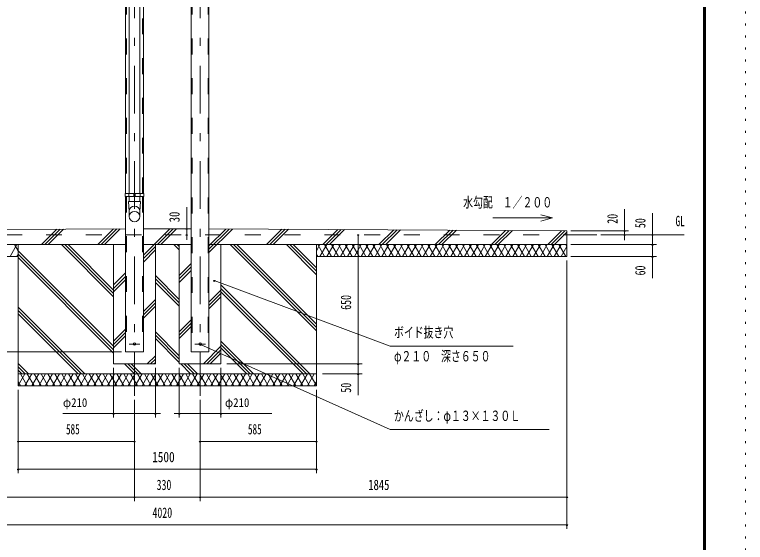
# Model space of a CAD drawing. Units: millimetres, scale not verified. Extents: x -31531 to 31536, y -14700 to 14700.
# Drawn here: x 18673 to 31536, y -3885 to 5408 of the extents above; entities that cross this region are included whole.
import ezdxf
from ezdxf.enums import TextEntityAlignment as Align

# ---------------------------------------------------------------- set-up
doc = ezdxf.new("R2010")
doc.units = ezdxf.units.MM
doc.header["$LTSCALE"] = 70
for name, pattern in [('USER2', [10, 4, -6]), ('USER3', [24, 12, -5, 2, -5]), ('USER4', [3, 0.5, -2.5])]:
    doc.linetypes.add(name, pattern=pattern)
for name, color, linetype, lineweight in [('0-6_2-02BOLD', 7, 'Continuous', 18), ('0-7_2-12HIDDEN', 3, 'USER2', 18), ('0-8_2-22CENTER', 3, 'USER3', 18), ('0-A_2-52DIM', 3, 'Continuous', 18), ('0-B_2-62HATCH', 2, 'Continuous', 18), ('0-C_F-F1PAPER', 5, 'Continuous', 18), ('0-D_F-E_J_ADD', 5, 'USER4', 18)]:
    doc.layers.add(name, color=color, linetype=linetype, lineweight=lineweight)
doc.styles.add('ＭＳ ゴシック', font='')
doc.styles.get('ＭＳ ゴシック').set_extended_font_data('MS Gothic')

msp = doc.modelspace()

# ---------------------------------------------------------------- linework, layer by layer
at = {"layer": '0-6_2-02BOLD'}
for p, q in [((20686.69, 8497.9), (20686.69, 2260.9)), ((20879.22, 2260.9), (20879.22, 8497.9)), ((20627.02, 7787.41), (20627.02, 2260.9)), ((20938.87, 2260.9), (20938.87, 7787.41)), ((21782.03, 7787.41), (21782.03, -531.6)), ((22093.88, 7787.41), (22093.88, -532.1)), ((20621.43, 2260.9), (20621.43, 2204.9)), ((20782.95, 2260.9), (20621.43, 2260.9)), ((20782.95, 2204.9), (20621.43, 2204.9)), ((20627.03, 2204.9), (20627.03, -532.1)), ((20681.13, 2260.9), (20681.13, 2204.9)), ((20686.67, 2115.78), (20686.67, 2204.9)), ((20772.28, 2260.9), (20772.28, 2204.9)), ((20782.95, 2232.9), (20772.28, 2232.9)), ((20782.95, 2260.9), (20944.48, 2260.9)), ((20782.95, 2232.9), (20793.63, 2232.9)), ((20782.95, 2204.9), (20944.48, 2204.9)), ((20793.63, 2260.9), (20793.63, 2204.9)), ((20879.17, 2115.78), (20879.17, 2204.9)), ((20884.77, 2260.9), (20884.77, 2204.9)), ((20938.88, 2204.9), (20938.88, -532.1)), ((20944.48, 2260.9), (20944.48, 2204.9)), ((20886.18, 2115.79), (20679.68, 2115.79)), ((20679.68, 2115.79), (20686.69, 1941.96)), ((20879.19, 1941.96), (20886.18, 2115.79)), ((20686.69, 1941.96), (20686.69, 1851.51)), ((20879.19, 1851.51), (20879.19, 1941.96)), ((21360.45, 1637.9), (20938.88, 1635.81)), ((21360.45, 1637.9), (21782.03, 1635.81)), ((22093.88, 1634.25), (28395.46, 1602.9)), ((28395.46, 1602.9), (28395.46, 1147.9)), ((28395.46, 1532.9), (28920.46, 1532.9)), ((20627.03, 1357.9), (14325.46, 1357.9)), ((20415.45, 1357.9), (20415.45, -742.1)), ((21782.04, 1357.9), (20938.88, 1357.9)), ((21150.45, 1357.9), (21150.45, -742.1)), ((28395.46, 1357.9), (22093.88, 1357.9)), ((22305.46, 1357.9), (22305.46, -742.1)), ((23985.45, 1357.9), (23985.45, -1127.1)), ((18735.45, 1147.9), (14325.46, 1147.9)), ((23985.45, 1147.9), (28395.46, 1147.9)), ((20627.03, -532.1), (20938.88, -532.1)), ((21782.53, -532.1), (22093.89, -532.1)), ((20415.45, -742.1), (21150.45, -742.1)), ((18735.45, -917.1), (23985.45, -917.1))]:
    msp.add_line(p, q, dxfattribs=at)
for points in [[(20627.03, 1634.25), (14325.46, 1602.9), (14325.46, 1147.9)], [(18735.45, 1357.9), (18735.45, -1127.1), (23985.45, -1127.1)], [(21570.46, 1357.9), (21570.46, -742.1), (22305.46, -742.1)]]:
    msp.add_lwpolyline(points, dxfattribs=at)
for centre in [(20782.95, -392.1), (21937.95, -392.1)]:
    msp.add_circle(centre, 22.75, dxfattribs=at)
for centre, radius, start, end in [((20782.95, 1938.53), 96.43, 3.55867, 176.44133), ((20782.95, 1845.52), 96.43, 3.55867, 176.44133), ((20782.95, 1857.5), 96.44, 183.56303, 356.43697), ((21782.53, -531.6), 0.5, 180, 270)]:
    msp.add_arc(centre, radius, start, end, dxfattribs=at)
at = {"layer": '0-7_2-12HIDDEN'}
for p, q in [((20641.72, 7787.41), (20641.72, 2260.9)), ((20924.17, 2260.9), (20924.17, 7787.41)), ((21796.73, 7787.41), (21796.73, -532.1)), ((22079.18, 7787.41), (22079.18, -532.1)), ((20641.72, 2204.9), (20641.72, -532.1)), ((20924.17, 2204.9), (20924.17, -532.1)), ((14325.46, 1532.9), (28395.46, 1532.9))]:
    msp.add_line(p, q, dxfattribs=at)
at = {"layer": '0-8_2-22CENTER'}
for p, q in [((20782.95, 9547.9), (20782.95, -1302.1)), ((21937.95, 9547.9), (21937.95, -1302.1)), ((20687.75, -392.1), (20878.15, -392.1)), ((21842.75, -392.1), (22033.16, -392.1))]:
    msp.add_line(p, q, dxfattribs=at)
at = {"layer": '0-A_2-52DIM'}
for p, q in [((21701.4, 1445.03), (21701.4, 2015.9)), ((29410.45, 1438.97), (29410.45, 1980.9)), ((28138.43, 1827.81), (27088.43, 1827.81)), ((28138.43, 1827.81), (27935.59, 1882.16)), ((28138.43, 1827.81), (27935.59, 1773.46)), ((29900.46, 1910.9), (29900.46, 769.9)), ((21757.13, 1637.9), (21450.18, 1637.9)), ((21715.4, 1637.9), (21687.4, 1637.9)), ((28465.45, 1602.9), (29480.46, 1602.9)), ((29424.45, 1602.9), (29396.45, 1602.9)), ((21715.4, 1532.9), (21687.4, 1532.9)), ((24734.46, 1532.9), (24706.46, 1532.9)), ((24720.46, 1532.9), (24720.46, -1295.1)), ((28990.45, 1532.9), (30460.46, 1532.9)), ((29424.45, 1532.9), (29396.45, 1532.9)), ((29914.46, 1532.9), (29886.46, 1532.9)), ((28465.45, 1357.9), (29970.46, 1357.9)), ((29914.46, 1357.9), (29886.46, 1357.9)), ((28395.46, 1077.9), (28395.46, -3647.09)), ((28465.45, 1147.9), (29970.46, 1147.9)), ((29914.46, 1147.9), (29886.46, 1147.9)), ((22201.41, 723.56), (22173.41, 723.56)), ((25280.46, -427.1), (22187.41, 723.56)), ((21959.47, -402.52), (21931.47, -402.52)), ((25280.46, -1897.1), (21945.47, -402.52)), ((27450.46, -427.1), (25280.46, -427.1)), ((20557.02, -532.1), (12260.46, -532.1)), ((22410.45, -742.1), (24790.45, -742.1)), ((24734.46, -742.1), (24706.46, -742.1)), ((20415.45, -812.1), (20415.45, -1687.1)), ((21150.46, -812.1), (21150.46, -1687.1)), ((21570.46, -812.1), (21570.46, -1687.1)), ((22305.46, -812.1), (22305.46, -1687.1)), ((24090.45, -917.1), (24790.45, -917.1)), ((24734.46, -917.1), (24706.46, -917.1)), ((18735.45, -1197.1), (18735.45, -2667.1)), ((23985.45, -1197.1), (23985.45, -2667.1)), ((20782.95, -1372.1), (20782.95, -3157.09)), ((21937.95, -1372.1), (21937.95, -3157.09)), ((19522.95, -1617.1), (21237.95, -1617.1)), ((20429.45, -1617.1), (20401.45, -1617.1)), ((21164.46, -1617.1), (21136.46, -1617.1)), ((23197.95, -1617.1), (21482.95, -1617.1)), ((21584.46, -1617.1), (21556.46, -1617.1)), ((22319.46, -1617.1), (22291.46, -1617.1)), ((25280.46, -1897.1), (28080.46, -1897.1)), ((18749.45, -2107.1), (18721.45, -2107.1)), ((18735.45, -2107.1), (20782.95, -2107.1)), ((20796.95, -2107.1), (20768.95, -2107.1)), ((21951.95, -2107.1), (21923.95, -2107.1)), ((21937.95, -2107.1), (23985.45, -2107.1)), ((23999.45, -2107.1), (23971.45, -2107.1)), ((18749.45, -2597.1), (18721.45, -2597.1)), ((18735.45, -2597.1), (23985.45, -2597.1)), ((23999.45, -2597.1), (23971.45, -2597.1)), ((28395.46, -3087.09), (14325.46, -3087.09)), ((20796.95, -3087.09), (20768.95, -3087.09)), ((21951.95, -3087.09), (21923.95, -3087.09)), ((28409.46, -3087.09), (28381.46, -3087.09)), ((14325.46, -3577.09), (28395.46, -3577.09)), ((28409.46, -3577.09), (28381.46, -3577.09))]:
    msp.add_line(p, q, dxfattribs=at)
for centre in [(21701.4, 1637.9), (29410.45, 1602.9), (21701.4, 1532.9), (24720.46, 1532.9), (29410.45, 1532.9), (29900.46, 1532.9), (29900.46, 1357.9), (29900.46, 1147.9), (22187.41, 723.56), (21945.47, -402.52), (24720.46, -742.1), (24720.46, -917.1), (20415.45, -1617.1), (21150.46, -1617.1), (21570.46, -1617.1), (22305.46, -1617.1), (18735.45, -2107.1), (20782.95, -2107.1), (21937.95, -2107.1), (23985.45, -2107.1), (18735.45, -2597.1), (23985.45, -2597.1), (20782.95, -3087.09), (21937.95, -3087.09), (28395.46, -3087.09), (28395.46, -3577.09)]:
    msp.add_arc(centre, 14, 180, 0, dxfattribs=at)
at = {"layer": '0-B_2-62HATCH'}
for p, q in [((19146.16, 1357.9), (19416.49, 1628.23)), ((19205.56, 1357.9), (19476.19, 1628.53)), ((19264.96, 1357.9), (19535.88, 1628.83)), ((20136.12, 1357.9), (20411.39, 1633.18)), ((20195.51, 1357.9), (20471.08, 1633.48)), ((20254.9, 1357.9), (20530.78, 1633.77)), ((20938.88, 1170.71), (21405.84, 1637.68)), ((21185.46, 1357.9), (21464.94, 1637.38)), ((21244.86, 1357.9), (21524.04, 1637.09)), ((22093.88, 1335.78), (22390.88, 1632.78)), ((22093.88, 1276.38), (22449.99, 1632.48)), ((22093.89, 1216.99), (22509.09, 1632.19)), ((23105.96, 1357.9), (23375.93, 1627.88)), ((23165.36, 1357.9), (23435.04, 1627.58)), ((23224.76, 1357.9), (23494.14, 1627.29)), ((24095.91, 1357.9), (24360.98, 1622.97)), ((24155.31, 1357.9), (24420.09, 1622.68)), ((24214.7, 1357.9), (24479.19, 1622.39)), ((25085.86, 1357.9), (25346.03, 1618.07)), ((25145.26, 1357.9), (25405.14, 1617.78)), ((25204.66, 1357.9), (25464.24, 1617.49)), ((26075.81, 1357.9), (26331.08, 1613.17)), ((26135.21, 1357.9), (26390.18, 1612.88)), ((26194.6, 1357.9), (26449.29, 1612.59)), ((27065.76, 1357.9), (27316.13, 1608.27)), ((27125.16, 1357.9), (27375.23, 1607.98)), ((27184.55, 1357.9), (27434.33, 1607.68)), ((28055.71, 1357.9), (28301.18, 1603.37)), ((28115.1, 1357.9), (28360.28, 1603.08)), ((28174.5, 1357.9), (28395.46, 1578.86)), ((18592.05, 1147.9), (18713.3, 1357.9)), ((18735.45, 1249.53), (18672.89, 1357.9)), ((19496.16, 1357.9), (20415.45, 438.61)), ((19555.56, 1357.9), (20415.45, 498)), ((19614.95, 1357.9), (20415.45, 557.4)), ((20938.88, 1111.32), (21150.45, 1322.9)), ((21476.06, 1357.9), (21570.46, 1263.5)), ((21535.46, 1357.9), (21570.46, 1322.9)), ((22466.01, 1357.9), (23985.45, -161.55)), ((22525.4, 1357.9), (23985.45, -102.15)), ((22584.8, 1357.9), (23985.45, -42.75)), ((23455.96, 1357.9), (23985.45, 828.4)), ((23515.35, 1357.9), (23985.45, 887.8)), ((23574.75, 1357.9), (23985.45, 947.2)), ((23985.45, 1249.55), (24048.02, 1357.9)), ((24128.85, 1147.9), (24007.6, 1357.9)), ((24048.02, 1147.9), (24169.26, 1357.9)), ((24250.08, 1147.9), (24128.85, 1357.9)), ((24169.26, 1147.9), (24290.5, 1357.9)), ((24371.33, 1147.9), (24250.08, 1357.9)), ((24290.5, 1147.9), (24411.74, 1357.9)), ((24492.58, 1147.9), (24371.33, 1357.9)), ((24411.74, 1147.9), (24532.98, 1357.9)), ((24613.81, 1147.9), (24492.57, 1357.9)), ((24532.98, 1147.9), (24654.23, 1357.9)), ((24735.06, 1147.9), (24613.82, 1357.9)), ((24654.23, 1147.9), (24775.48, 1357.9)), ((24856.3, 1147.9), (24735.06, 1357.9)), ((24775.48, 1147.9), (24896.72, 1357.9)), ((24977.55, 1147.9), (24856.3, 1357.9)), ((24896.72, 1147.9), (25017.96, 1357.9)), ((25098.79, 1147.9), (24977.55, 1357.9)), ((25017.96, 1147.9), (25139.21, 1357.9)), ((25220.04, 1147.9), (25098.79, 1357.9)), ((25139.21, 1147.9), (25260.45, 1357.9)), ((25341.28, 1147.9), (25220.04, 1357.9)), ((25260.45, 1147.9), (25381.7, 1357.9)), ((25462.53, 1147.9), (25341.28, 1357.9)), ((25381.7, 1147.9), (25502.94, 1357.9)), ((25583.76, 1147.9), (25462.53, 1357.9)), ((25502.94, 1147.9), (25624.18, 1357.9)), ((25705.01, 1147.9), (25583.76, 1357.9)), ((25624.18, 1147.9), (25745.43, 1357.9)), ((25826.26, 1147.9), (25705.01, 1357.9)), ((25745.42, 1147.9), (25866.67, 1357.9)), ((25947.5, 1147.9), (25826.26, 1357.9)), ((25866.67, 1147.9), (25987.91, 1357.9)), ((26068.74, 1147.9), (25947.5, 1357.9)), ((25987.91, 1147.9), (26109.16, 1357.9)), ((26189.98, 1147.9), (26068.74, 1357.9)), ((26109.16, 1147.9), (26230.4, 1357.9)), ((26311.23, 1147.9), (26189.98, 1357.9)), ((26230.4, 1147.9), (26351.64, 1357.9)), ((26432.47, 1147.9), (26311.23, 1357.9)), ((26351.64, 1147.9), (26472.89, 1357.9)), ((26553.72, 1147.9), (26432.47, 1357.9)), ((26472.89, 1147.9), (26594.13, 1357.9)), ((26674.96, 1147.9), (26553.72, 1357.9)), ((26594.13, 1147.9), (26715.38, 1357.9)), ((26796.21, 1147.9), (26674.96, 1357.9)), ((26715.38, 1147.9), (26836.62, 1357.9)), ((26917.45, 1147.9), (26796.21, 1357.9)), ((26836.62, 1147.9), (26957.86, 1357.9)), ((27038.69, 1147.9), (26917.45, 1357.9)), ((26957.86, 1147.9), (27079.11, 1357.9)), ((27159.94, 1147.9), (27038.69, 1357.9)), ((27079.11, 1147.9), (27200.35, 1357.9)), ((27281.18, 1147.9), (27159.94, 1357.9)), ((27200.35, 1147.9), (27321.59, 1357.9)), ((27402.43, 1147.9), (27281.18, 1357.9)), ((27321.6, 1147.9), (27442.84, 1357.9)), ((27523.66, 1147.9), (27402.43, 1357.9)), ((27442.84, 1147.9), (27564.08, 1357.9)), ((27644.91, 1147.9), (27523.66, 1357.9)), ((27564.08, 1147.9), (27685.32, 1357.9)), ((27766.16, 1147.9), (27644.91, 1357.9)), ((27685.32, 1147.9), (27806.57, 1357.9)), ((27887.4, 1147.9), (27766.15, 1357.9)), ((27806.57, 1147.9), (27927.81, 1357.9)), ((28008.64, 1147.9), (27887.4, 1357.9)), ((27927.81, 1147.9), (28049.06, 1357.9)), ((28129.89, 1147.9), (28008.64, 1357.9)), ((28049.06, 1147.9), (28170.3, 1357.9)), ((28251.13, 1147.9), (28129.89, 1357.9)), ((28170.3, 1147.9), (28291.54, 1357.9)), ((28372.37, 1147.9), (28251.13, 1357.9)), ((28291.54, 1147.9), (28395.46, 1327.88)), ((28395.46, 1317.92), (28372.37, 1357.9)), ((18713.3, 1147.9), (18735.45, 1186.28)), ((18735.45, 1247.45), (20415.45, -432.55)), ((18735.45, 1188.05), (20415.45, -491.95)), ((20938.88, 1051.92), (21150.45, 1263.5)), ((24007.6, 1147.9), (23985.45, 1186.26)), ((18735.45, 1128.66), (20415.45, -551.34)), ((21570.46, 812.35), (21782.04, 1023.93)), ((21570.46, 752.95), (21782.04, 964.53)), ((21570.46, 693.55), (21782.04, 905.13)), ((20415.45, 647.29), (20627.03, 858.86)), ((20415.45, 587.9), (20627.03, 799.47)), ((21150.45, 812.35), (21570.46, 392.35)), ((20415.45, 528.5), (20627.03, 740.07)), ((21150.45, 752.95), (21570.46, 332.95)), ((21150.45, 693.56), (21570.46, 273.55)), ((22305.46, 647.3), (23869.85, -917.1)), ((22093.89, 345.83), (22305.46, 557.4)), ((22305.46, 587.9), (23810.45, -917.1)), ((22305.46, 528.5), (23751.06, -917.1)), ((20938.88, 180.76), (21150.45, 392.35)), ((22093.89, 286.44), (22305.46, 498)), ((22093.89, 227.04), (22305.46, 438.6)), ((18735.45, 257.5), (19910.05, -917.1)), ((20938.88, 121.37), (21150.45, 332.95)), ((20938.88, 61.97), (21150.45, 273.55)), ((18735.45, 198.1), (19850.65, -917.1)), ((18735.45, 138.71), (19791.26, -917.1)), ((21570.46, -177.6), (21782.04, 33.98)), ((21570.46, -237), (21782.04, -25.42)), ((21570.46, -296.39), (21782.04, -84.82)), ((20415.45, -342.65), (20627.03, -131.08)), ((20415.45, -402.05), (20627.03, -190.48)), ((20415.45, -461.45), (20627.03, -249.88)), ((21150.45, -177.6), (21570.46, -597.6)), ((21150.45, -237), (21570.46, -657)), ((21150.45, -296.39), (21570.46, -716.4)), ((22305.46, -342.65), (22879.9, -917.1)), ((21995.91, -742.1), (22305.46, -432.55)), ((22055.31, -742.1), (22305.46, -491.95)), ((22305.46, -402.05), (22820.5, -917.1)), ((22305.46, -461.45), (22761.11, -917.1)), ((21005.96, -742.1), (21150.45, -597.6)), ((22114.7, -742.1), (22305.46, -551.35)), ((18735.45, -732.45), (18920.1, -917.1)), ((20606.2, -742.1), (20781.21, -917.1)), ((20665.6, -742.1), (20840.61, -917.1)), ((20725, -742.1), (20900, -917.1)), ((21065.36, -742.1), (21150.45, -657)), ((21124.76, -742.1), (21150.45, -716.4)), ((21596.16, -742.1), (21771.16, -917.1)), ((21655.55, -742.1), (21830.55, -917.1)), ((21714.95, -742.1), (21889.95, -917.1)), ((18735.45, -791.85), (18860.7, -917.1)), ((18735.45, -851.24), (18801.31, -917.1)), ((18735.45, -1123.72), (18854.75, -917.1)), ((18895.16, -1127.1), (18773.92, -917.1)), ((18854.75, -1127.1), (18975.99, -917.1)), ((19016.41, -1127.1), (18895.16, -917.1)), ((18975.99, -1127.1), (19097.24, -917.1)), ((19137.65, -1127.1), (19016.41, -917.1)), ((19097.24, -1127.1), (19218.48, -917.1)), ((19258.89, -1127.1), (19137.65, -917.1)), ((19218.48, -1127.1), (19339.72, -917.1)), ((19380.14, -1127.1), (19258.89, -917.1)), ((19339.72, -1127.1), (19460.97, -917.1)), ((19501.38, -1127.1), (19380.14, -917.1)), ((19460.97, -1127.1), (19582.21, -917.1)), ((19622.63, -1127.1), (19501.38, -917.1)), ((19582.21, -1127.1), (19703.45, -917.1)), ((19743.87, -1127.1), (19622.62, -917.1)), ((19703.45, -1127.1), (19824.7, -917.1)), ((19865.11, -1127.1), (19743.87, -917.1)), ((19824.7, -1127.1), (19945.94, -917.1)), ((19986.35, -1127.1), (19865.11, -917.1)), ((19945.94, -1127.1), (20067.18, -917.1)), ((20107.6, -1127.1), (19986.35, -917.1)), ((20067.18, -1127.1), (20188.43, -917.1)), ((20228.84, -1127.1), (20107.6, -917.1)), ((20188.43, -1127.1), (20309.67, -917.1)), ((20350.09, -1127.1), (20228.84, -917.1)), ((20309.67, -1127.1), (20430.92, -917.1)), ((20471.33, -1127.1), (20350.09, -917.1)), ((20430.92, -1127.1), (20552.16, -917.1)), ((20592.57, -1127.1), (20471.33, -917.1)), ((20552.16, -1127.1), (20673.4, -917.1)), ((20713.82, -1127.1), (20592.57, -917.1)), ((20673.4, -1127.1), (20794.65, -917.1)), ((20835.06, -1127.1), (20713.82, -917.1)), ((20794.65, -1127.1), (20915.89, -917.1)), ((20956.3, -1127.1), (20835.06, -917.1)), ((20915.89, -1127.1), (21037.13, -917.1)), ((21077.55, -1127.1), (20956.3, -917.1)), ((21037.13, -1127.1), (21158.38, -917.1)), ((21198.79, -1127.1), (21077.55, -917.1)), ((21158.38, -1127.1), (21279.62, -917.1)), ((21320.03, -1127.1), (21198.79, -917.1)), ((21279.62, -1127.1), (21400.86, -917.1)), ((21441.28, -1127.1), (21320.03, -917.1)), ((21400.86, -1127.1), (21522.11, -917.1)), ((21562.52, -1127.1), (21441.28, -917.1)), ((21522.11, -1127.1), (21643.35, -917.1)), ((21683.77, -1127.1), (21562.52, -917.1)), ((21643.35, -1127.1), (21764.6, -917.1)), ((21805.01, -1127.1), (21683.77, -917.1)), ((21764.6, -1127.1), (21885.83, -917.1)), ((21926.25, -1127.1), (21805.01, -917.1)), ((21885.83, -1127.1), (22007.08, -917.1)), ((22047.5, -1127.1), (21926.25, -917.1)), ((22007.08, -1127.1), (22128.32, -917.1)), ((22168.74, -1127.1), (22047.5, -917.1)), ((22128.32, -1127.1), (22249.57, -917.1)), ((22289.98, -1127.1), (22168.74, -917.1)), ((22249.57, -1127.1), (22370.81, -917.1)), ((22411.23, -1127.1), (22289.98, -917.1)), ((22370.81, -1127.1), (22492.06, -917.1)), ((22532.47, -1127.1), (22411.23, -917.1)), ((22492.06, -1127.1), (22613.3, -917.1)), ((22653.71, -1127.1), (22532.47, -917.1)), ((22613.3, -1127.1), (22734.54, -917.1)), ((22774.96, -1127.1), (22653.71, -917.1)), ((22734.54, -1127.1), (22855.78, -917.1)), ((22896.2, -1127.1), (22774.96, -917.1)), ((22855.78, -1127.1), (22977.03, -917.1)), ((23017.45, -1127.1), (22896.2, -917.1)), ((22977.03, -1127.1), (23098.27, -917.1)), ((23138.69, -1127.1), (23017.44, -917.1)), ((23098.28, -1127.1), (23219.51, -917.1)), ((23259.93, -1127.1), (23138.69, -917.1)), ((23219.51, -1127.1), (23340.76, -917.1)), ((23381.18, -1127.1), (23259.93, -917.1)), ((23340.76, -1127.1), (23462, -917.1)), ((23502.42, -1127.1), (23381.17, -917.1)), ((23462.01, -1127.1), (23583.25, -917.1)), ((23623.66, -1127.1), (23502.42, -917.1)), ((23583.25, -1127.1), (23704.49, -917.1)), ((23744.91, -1127.1), (23623.66, -917.1)), ((23704.49, -1127.1), (23825.74, -917.1)), ((23866.15, -1127.1), (23744.91, -917.1)), ((23825.74, -1127.1), (23946.98, -917.1)), ((23985.45, -1123.74), (23866.15, -917.1)), ((18773.92, -1127.1), (18735.45, -1060.47)), ((23946.98, -1127.1), (23985.45, -1060.45))]:
    msp.add_line(p, q, dxfattribs=at)
at = {"layer": '0-C_F-F1PAPER'}
for p, q in [((30800.57, -13965), (30800.57, 14105)), ((30814.56, -13979), (30814.56, 14119)), ((30821.57, -13986), (30821.57, 14126)), ((30828.57, -13993), (30828.57, 14133)), ((30835.57, -14000), (30835.57, 14140))]:
    msp.add_line(p, q, dxfattribs=at)
for points in [[(-9340.93, -13996.5), (30832.06, -13996.5), (30832.06, 14136.5)], [(-9333.93, -13989.5), (30825.07, -13989.5), (30825.07, 14129.5)], [(-9326.93, -13982.5), (30818.07, -13982.5), (30818.07, 14122.5)], [(-9319.93, -13975.5), (30811.07, -13975.5), (30811.07, 14115.5)], [(-9316.43, -13972), (30807.57, -13972), (30807.57, 14112)], [(-9312.93, -13968.5), (30804.07, -13968.5), (30804.07, 14108.5)]]:
    msp.add_lwpolyline(points, dxfattribs=at)
at = {"layer": '0-D_F-E_J_ADD'}
msp.add_line((31535.57, 14700), (31535.57, -14700), dxfattribs=at)

# ---------------------------------------------------------------- texts
at = {"layer": '0-A_2-52DIM', "color": 7, "style": 'ＭＳ ゴシック'}
for s, height, width, p in [('水勾配\u3000１／２００', 182.3, 0.7, (26568.29, 1957.68)), ('GL', 182.3, 0.65, (30306.45, 1627.77)), ('ボイド抜き穴', 182.3, 0.7, (25350.46, -332.23)), ('φ２１０\u3000深さ６５０', 182.3, 0.7, (25350.46, -752.23)), ('φ210', 155, 0.9, (19522.95, -1547.1)), ('φ210', 155, 0.9, (22375.45, -1547.1)), ('かんざし：φ１３×１３０Ｌ', 182.3, 0.7, (25350.46, -1802.23)), ('585', 182.3, 0.65, (19577.35, -2037.1)), ('585', 182.3, 0.65, (22779.85, -2037.1)), ('1500', 182.3, 0.8, (21093.08, -2527.1)), ('330', 182.3, 0.7, (21171.7, -3017.09)), ('1845', 182.3, 0.75, (24897.59, -3017.09)), ('4020', 182.3, 0.7, (21098.8, -3507.09))]:
    msp.add_text(s, height=height, dxfattribs=dict(at, width=width)).set_placement(p, align=Align.BOTTOM_LEFT)
for s, width, p in [('30', 0.75, (21631.4, 1752.26)), ('20', 0.7, (29340.46, 1725.65)), ('50', 0.7, (29830.45, 1649.5)), ('60', 0.7, (29830.45, 815.94)), ('650', 0.7, (24650.46, 210.69)), ('50', 0.7, (24650.46, -1248.5))]:
    msp.add_text(s, height=182.3, rotation=90, dxfattribs=dict(at, width=width)).set_placement(p, align=Align.BOTTOM_LEFT)

doc.saveas('drawing.dxf')
